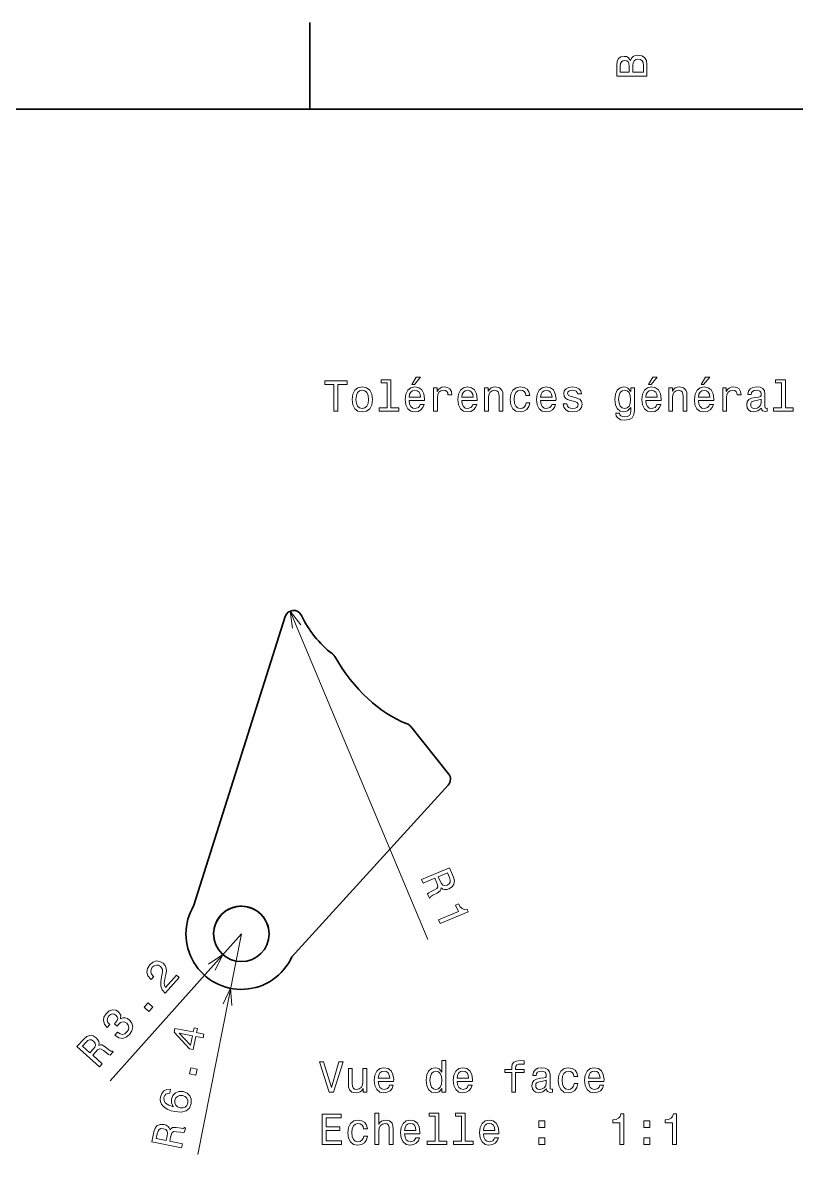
# Model space of a CAD drawing. Extents: x 0 to 297, y 0 to 210.
# Drawn here: x 115.3 to 204.7, y 79.3 to 210 of the extents above; entities that cross this region are included whole.
import ezdxf

# ---------------------------------------------------------------- set-up
doc = ezdxf.new("R2010")
doc.units = 0

msp = doc.modelspace()

# ---------------------------------------------------------------- linework, layer by layer
at = {"color": 7, "lineweight": 35, "ltscale": 0.25}
msp.add_line((148.5, 200), (148.5, 210), dxfattribs=at)
at = {"color": 7, "lineweight": 35}
for p, q in [((287, 200), (10, 200)), ((135.113159, 108.081665), (145.670776, 141.43396)), ((164.484863, 121.968994), (146.415527, 102.11731))]:
    msp.add_line(p, q, dxfattribs=at)
at = {"color": 7, "lineweight": 13}
for p, q in [((146.237427, 142.054443), (162.135254, 104.133301)), ((140.596069, 104.780518), (125.451904, 87.811523)), ((140.596069, 104.780518), (135.580322, 79.325928))]:
    msp.add_line(p, q, dxfattribs=at)
at = {"color": 7, "lineweight": 35, "ltscale": 0.174947}
msp.add_line((164.525269, 123.267944), (160.147095, 128.727051), dxfattribs=at)
at = {"color": 7, "lineweight": 13}
for points in [[(185.542007, 205.630417), (185.249496, 205.983429), (185.052811, 206.074219), (184.81073, 206.104477), (184.432495, 206.03891), (184.160156, 205.842224), (183.993729, 205.524506), (183.933212, 205.080704), (183.933212, 203.835022), (187.433212, 203.835022), (187.433212, 205.151306), (187.36261, 205.620331), (187.155838, 205.968307), (186.828018, 206.185165), (186.384216, 206.260818), (186.08667, 206.215424), (185.839554, 206.094391), (185.65799, 205.897705)], [(185.385666, 204.984879), (185.385666, 204.298996), (184.351807, 204.298996), (184.351807, 205.025223), (184.382065, 205.297562), (184.472839, 205.489197), (184.629181, 205.605194), (184.86116, 205.645538), (185.093155, 205.600143), (185.254532, 205.479111), (185.355408, 205.272339)], [(187.014618, 205.095825), (187.014618, 204.298996), (185.809296, 204.298996), (185.809296, 205.050446), (185.844589, 205.368164), (185.9505, 205.595108), (186.132065, 205.731277), (186.394302, 205.776657), (186.671692, 205.731277), (186.863327, 205.605194), (186.979324, 205.393372)], [(151.286026, 165.143372), (151.75, 165.143372), (151.75, 168.219742), (152.809082, 168.219742), (152.809082, 168.643372), (150.221909, 168.643372), (150.221909, 168.219742), (151.286026, 168.219742)], [(157.42868, 168.391205), (157.42868, 165.516571), (156.515854, 165.516571), (156.515854, 165.143372), (158.780258, 165.143372), (158.780258, 165.516571), (157.872482, 165.516571), (157.872482, 168.764404), (156.732712, 168.764404), (156.732712, 168.391205)], [(160.278091, 168.219742), (160.575653, 168.219742), (161.276657, 169.077087), (160.782425, 169.077087)], [(187.602295, 168.219742), (187.899857, 168.219742), (188.600861, 169.077087), (188.106628, 169.077087)], [(193.674347, 168.219742), (193.971893, 168.219742), (194.672913, 169.077087), (194.178665, 169.077087)], [(202.969009, 168.391205), (202.969009, 165.516571), (202.056183, 165.516571), (202.056183, 165.143372), (204.320602, 165.143372), (204.320602, 165.516571), (203.412811, 165.516571), (203.412811, 168.764404), (202.273041, 168.764404), (202.273041, 168.391205)], [(153.378967, 166.494949), (153.459656, 165.879684), (153.69165, 165.425797), (154.059799, 165.143372), (154.554031, 165.047546), (155.043228, 165.143372), (155.411377, 165.420746), (155.643372, 165.874634), (155.729111, 166.494949), (155.643372, 167.110229), (155.411377, 167.569168), (155.043228, 167.846542), (154.554031, 167.947403), (154.059799, 167.846542), (153.69165, 167.564117), (153.459656, 167.110229)], [(153.832855, 166.5), (153.878235, 166.953888), (154.019455, 167.281708), (154.246399, 167.483429), (154.554031, 167.554031), (154.856628, 167.483429), (155.083572, 167.286743), (155.224777, 166.953888), (155.275223, 166.5), (155.224777, 166.041061), (155.083572, 165.708206), (154.856628, 165.506485), (154.554031, 165.440918), (154.246399, 165.506485), (154.019455, 165.708206), (153.878235, 166.041061)], [(159.970459, 166.368881), (161.745682, 166.368881), (161.750717, 166.575653), (161.670029, 167.155624), (161.44812, 167.58934), (161.095108, 167.851578), (160.626083, 167.947403), (160.167145, 167.846542), (159.814117, 167.564117), (159.587173, 167.105194), (159.506485, 166.5), (159.582138, 165.879684), (159.809082, 165.425797), (160.157059, 165.143372), (160.610947, 165.047546), (161.004318, 165.113113), (161.327087, 165.284576), (161.564117, 165.556915), (161.700287, 165.920029), (161.261536, 165.920029), (161.170746, 165.718292), (161.039627, 165.567001), (160.666428, 165.445969), (160.378967, 165.501434), (160.162109, 165.677948), (160.020889, 165.965424), (159.970459, 166.353745)], [(159.970459, 166.742081), (160.02594, 167.090057), (160.162109, 167.34726), (160.368881, 167.503601), (160.641205, 167.559082), (160.908508, 167.503601), (161.11528, 167.34726), (161.241348, 167.090057), (161.286743, 166.742081)], [(162.784576, 165.143372), (163.228394, 165.143372), (163.228394, 166.691635), (163.273773, 167.064835), (163.409943, 167.332138), (163.631851, 167.493515), (163.929398, 167.548996), (164.151291, 167.513687), (164.317719, 167.412827), (164.418594, 167.241348), (164.453888, 167.009369), (164.90274, 167.009369), (164.842224, 167.417862), (164.675797, 167.710373), (164.398422, 167.886887), (164.020172, 167.947403), (163.76297, 167.907059), (163.541061, 167.806198), (163.344376, 167.63472), (163.188034, 167.40274), (163.188034, 167.851578), (162.784576, 167.851578)], [(166.042511, 166.368881), (167.817719, 166.368881), (167.822769, 166.575653), (167.742081, 167.155624), (167.520172, 167.58934), (167.167145, 167.851578), (166.69812, 167.947403), (166.239197, 167.846542), (165.886169, 167.564117), (165.659225, 167.105194), (165.578537, 166.5), (165.654175, 165.879684), (165.881119, 165.425797), (166.229111, 165.143372), (166.682999, 165.047546), (167.07637, 165.113113), (167.399139, 165.284576), (167.636169, 165.556915), (167.772339, 165.920029), (167.333572, 165.920029), (167.242798, 165.718292), (167.111664, 165.567001), (166.73848, 165.445969), (166.451004, 165.501434), (166.234146, 165.677948), (166.092941, 165.965424), (166.042511, 166.353745)], [(166.042511, 166.742081), (166.097977, 167.090057), (166.234146, 167.34726), (166.440918, 167.503601), (166.713257, 167.559082), (166.980545, 167.503601), (167.187317, 167.34726), (167.3134, 167.090057), (167.358795, 166.742081)], [(168.690201, 165.143372), (169.134003, 165.143372), (169.134003, 166.706772), (169.179398, 167.064835), (169.325653, 167.327087), (169.552597, 167.48848), (169.855194, 167.548996), (170.09726, 167.498566), (170.248566, 167.362396), (170.324203, 167.135452), (170.349426, 166.832855), (170.349426, 165.143372), (170.793228, 165.143372), (170.793228, 166.92363), (170.773056, 167.281708), (170.682281, 167.579254), (170.384735, 167.851578), (169.920746, 167.947403), (169.663544, 167.912109), (169.446686, 167.816284), (169.260086, 167.654892), (169.113831, 167.438034), (169.113831, 167.851578), (168.690201, 167.851578)], [(173.451004, 166.953888), (173.889771, 166.953888), (173.798996, 167.357346), (173.582138, 167.675079), (173.244232, 167.871765), (172.805481, 167.947403), (172.32132, 167.846542), (171.953171, 167.564117), (171.721191, 167.105194), (171.640488, 166.489914), (171.716141, 165.879684), (171.943085, 165.425797), (172.301147, 165.143372), (172.790344, 165.047546), (173.22406, 165.123199), (173.561966, 165.335007), (173.793945, 165.667862), (173.894806, 166.111664), (173.471191, 166.111664), (173.395538, 165.829254), (173.254318, 165.617432), (173.052597, 165.486313), (172.805481, 165.445969), (172.497833, 165.51152), (172.27594, 165.713257), (172.139771, 166.041061), (172.094376, 166.505035), (172.139771, 166.958939), (172.280975, 167.286743), (172.507935, 167.48848), (172.805481, 167.559082), (173.067719, 167.513687), (173.264404, 167.39769), (173.395538, 167.206055)], [(175.150574, 166.368881), (176.925797, 166.368881), (176.930832, 166.575653), (176.850143, 167.155624), (176.628235, 167.58934), (176.275223, 167.851578), (175.806198, 167.947403), (175.34726, 167.846542), (174.994232, 167.564117), (174.767288, 167.105194), (174.6866, 166.5), (174.762253, 165.879684), (174.989197, 165.425797), (175.337173, 165.143372), (175.791061, 165.047546), (176.184433, 165.113113), (176.507202, 165.284576), (176.744232, 165.556915), (176.880402, 165.920029), (176.44165, 165.920029), (176.350861, 165.718292), (176.219742, 165.567001), (175.846542, 165.445969), (175.559082, 165.501434), (175.342224, 165.677948), (175.201004, 165.965424), (175.150574, 166.353745)], [(175.150574, 166.742081), (175.206055, 167.090057), (175.342224, 167.34726), (175.548996, 167.503601), (175.82132, 167.559082), (176.088623, 167.503601), (176.295395, 167.34726), (176.421478, 167.090057), (176.466858, 166.742081)], [(179.124634, 166.721909), (178.695969, 166.822769), (178.378235, 166.938766), (178.272339, 167.175797), (178.302597, 167.342224), (178.408508, 167.463257), (178.579971, 167.53891), (178.827087, 167.569168), (179.064117, 167.53891), (179.250717, 167.44812), (179.371765, 167.311966), (179.422195, 167.130402), (179.855911, 167.130402), (179.855911, 167.140488), (179.780258, 167.468292), (179.573486, 167.72551), (179.250717, 167.886887), (178.827087, 167.947403), (178.398407, 167.886887), (178.085739, 167.720459), (177.889053, 167.473343), (177.828522, 167.16066), (177.873917, 166.858063), (178.015137, 166.646255), (178.247116, 166.494949), (178.585022, 166.389053), (179.079254, 166.268005), (179.381836, 166.141937), (179.46254, 166.041061), (179.492798, 165.889771), (179.447403, 165.703171), (179.32637, 165.561966), (179.129684, 165.471176), (178.867432, 165.440918), (178.590057, 165.471176), (178.388336, 165.577087), (178.252167, 165.748566), (178.196686, 165.985596), (177.768005, 165.985596), (177.838623, 165.582138), (178.045395, 165.289627), (178.373199, 165.113113), (178.827087, 165.047546), (179.301147, 165.113113), (179.649139, 165.289627), (179.860947, 165.572052), (179.9366, 165.940201), (179.881119, 166.257919), (179.724777, 166.474777), (179.467575, 166.615997)], [(185.978394, 165.264404), (185.978394, 167.851578), (185.554749, 167.851578), (185.554749, 167.412827), (185.206772, 167.811234), (184.994949, 167.912109), (184.757919, 167.947403), (184.329254, 167.846542), (183.996399, 167.564117), (183.779541, 167.110229), (183.703888, 166.5), (183.779541, 165.88472), (183.996399, 165.430832), (184.329254, 165.143372), (184.757919, 165.047546), (185, 165.082855), (185.201721, 165.17363), (185.554749, 165.556915), (185.554749, 165.17363), (185.514404, 164.871033), (185.403458, 164.654175), (185.191635, 164.528091), (184.873917, 164.482712), (184.596542, 164.51297), (184.399857, 164.588623), (184.283859, 164.719742), (184.248566, 164.896255), (183.819885, 164.896255), (183.819885, 164.876083), (183.885437, 164.553314), (184.087173, 164.311234), (184.409943, 164.154892), (184.848694, 164.099426), (185.373199, 164.175079), (185.721176, 164.386887), (185.917862, 164.755051)], [(184.162827, 166.5), (184.208206, 166.948853), (184.344376, 167.281708), (184.556198, 167.478394), (184.838623, 167.548996), (185.136169, 167.478394), (185.358063, 167.281708), (185.494232, 166.948853), (185.544662, 166.5), (185.494232, 166.041061), (185.358063, 165.713257), (185.136169, 165.51152), (184.838623, 165.445969), (184.556198, 165.51152), (184.344376, 165.713257), (184.208206, 166.046112)], [(187.294662, 166.368881), (189.069885, 166.368881), (189.074921, 166.575653), (188.994232, 167.155624), (188.772339, 167.58934), (188.419312, 167.851578), (187.950287, 167.947403), (187.491348, 167.846542), (187.138321, 167.564117), (186.911377, 167.105194), (186.830688, 166.5), (186.906342, 165.879684), (187.133286, 165.425797), (187.481262, 165.143372), (187.93515, 165.047546), (188.328522, 165.113113), (188.651291, 165.284576), (188.888321, 165.556915), (189.02449, 165.920029), (188.585724, 165.920029), (188.494949, 165.718292), (188.363831, 165.567001), (187.990631, 165.445969), (187.703171, 165.501434), (187.486313, 165.677948), (187.345093, 165.965424), (187.294662, 166.353745)], [(187.294662, 166.742081), (187.350143, 167.090057), (187.486313, 167.34726), (187.693085, 167.503601), (187.965424, 167.559082), (188.232712, 167.503601), (188.439484, 167.34726), (188.565552, 167.090057), (188.610947, 166.742081)], [(189.942352, 165.143372), (190.386169, 165.143372), (190.386169, 166.706772), (190.431549, 167.064835), (190.577805, 167.327087), (190.804749, 167.48848), (191.107346, 167.548996), (191.349426, 167.498566), (191.500717, 167.362396), (191.57637, 167.135452), (191.601578, 166.832855), (191.601578, 165.143372), (192.04538, 165.143372), (192.04538, 166.92363), (192.025208, 167.281708), (191.934433, 167.579254), (191.636887, 167.851578), (191.172913, 167.947403), (190.91571, 167.912109), (190.698853, 167.816284), (190.512238, 167.654892), (190.365997, 167.438034), (190.365997, 167.851578), (189.942352, 167.851578)], [(193.366714, 166.368881), (195.141922, 166.368881), (195.146973, 166.575653), (195.066284, 167.155624), (194.844376, 167.58934), (194.491348, 167.851578), (194.022339, 167.947403), (193.5634, 167.846542), (193.210373, 167.564117), (192.983429, 167.105194), (192.90274, 166.5), (192.978378, 165.879684), (193.205322, 165.425797), (193.553314, 165.143372), (194.007202, 165.047546), (194.400574, 165.113113), (194.723343, 165.284576), (194.960373, 165.556915), (195.096542, 165.920029), (194.657776, 165.920029), (194.567001, 165.718292), (194.435883, 165.567001), (194.062683, 165.445969), (193.775208, 165.501434), (193.55835, 165.677948), (193.417145, 165.965424), (193.366714, 166.353745)], [(193.366714, 166.742081), (193.42218, 167.090057), (193.55835, 167.34726), (193.765121, 167.503601), (194.03746, 167.559082), (194.304749, 167.503601), (194.51152, 167.34726), (194.637604, 167.090057), (194.682983, 166.742081)], [(196.180832, 165.143372), (196.624634, 165.143372), (196.624634, 166.691635), (196.670029, 167.064835), (196.806183, 167.332138), (197.028091, 167.493515), (197.325638, 167.548996), (197.547546, 167.513687), (197.713974, 167.412827), (197.814835, 167.241348), (197.850143, 167.009369), (198.298981, 167.009369), (198.238464, 167.417862), (198.072037, 167.710373), (197.794662, 167.886887), (197.416412, 167.947403), (197.15921, 167.907059), (196.937317, 167.806198), (196.740631, 167.63472), (196.58429, 167.40274), (196.58429, 167.851578), (196.180832, 167.851578)], [(200.65921, 165.496399), (200.65921, 165.481262), (200.684433, 165.309799), (200.760071, 165.188766), (201.077805, 165.092941), (201.324921, 165.133286), (201.324921, 165.476227), (201.219009, 165.46109), (201.077805, 165.526657), (201.052582, 165.728394), (201.052582, 167.130402), (200.992065, 167.48848), (200.815552, 167.740631), (200.507919, 167.891937), (200.074203, 167.947403), (199.650574, 167.886887), (199.337891, 167.715424), (199.141205, 167.44812), (199.075638, 167.095108), (199.075638, 167.064835), (199.47406, 167.064835), (199.509369, 167.276657), (199.620316, 167.427948), (199.801865, 167.518738), (200.059067, 167.554031), (200.306183, 167.528824), (200.482697, 167.453171), (200.588608, 167.322052), (200.623917, 167.140488), (200.603745, 166.92868), (200.523041, 166.822769), (200.32132, 166.772339), (199.943085, 166.731995), (199.509369, 166.641205), (199.201721, 166.479828), (199.020172, 166.227661), (198.964691, 165.854462), (199.015121, 165.521606), (199.171463, 165.27449), (199.42363, 165.118149), (199.771606, 165.062683), (200.240631, 165.168594)], [(200.60878, 166.091492), (200.548264, 165.829254), (200.386887, 165.627518), (200.144806, 165.496399), (199.84726, 165.451004), (199.655609, 165.476227), (199.51944, 165.556915), (199.433716, 165.69812), (199.408493, 165.894806), (199.428665, 166.07132), (199.509369, 166.197403), (199.832123, 166.338623), (200.240631, 166.399139), (200.60878, 166.520172)], [(161.397583, 111.065796), (161.578857, 110.633301), (162.94165, 111.20459), (163.126953, 110.762695), (163.24939, 110.431274), (163.270142, 110.199341), (163.163452, 110.023438), (162.908569, 109.861816), (162.499634, 109.663086), (162.236938, 109.520142), (162.097534, 109.396118), (162.302368, 108.907715), (162.390625, 108.944824), (162.476074, 109.106323), (162.702271, 109.244995), (163.209595, 109.49585), (163.5625, 109.736816), (163.63855, 109.894409), (163.656738, 110.098999), (163.850952, 109.96167), (164.068359, 109.899658), (164.308105, 109.901733), (164.566284, 109.977173), (164.929688, 110.206055), (165.144775, 110.515015), (165.192749, 110.895996), (165.077759, 111.339966), (164.625366, 112.419067)], [(164.631714, 111.295166), (164.722778, 110.999756), (164.718262, 110.762695), (164.608154, 110.568848), (164.369873, 110.4198), (164.080566, 110.353149), (163.865112, 110.410522), (163.691772, 110.589355), (163.545654, 110.872681), (163.337036, 111.370361), (164.411377, 111.820679)], [(163.357666, 106.390137), (163.535156, 105.966919), (166.786255, 107.329834), (166.653687, 107.646118), (166.334839, 107.610962), (166.073975, 107.698486), (165.855103, 107.907471), (165.669678, 108.245361), (165.339478, 108.106934), (165.655273, 107.353394)], [(131.813843, 97.943604), (133.415649, 99.738403), (133.092041, 100.027222), (131.82605, 98.608643), (131.719727, 98.845459), (131.693848, 99.111938), (131.799438, 99.767944), (131.884766, 100.090698), (131.94458, 100.483521), (131.914185, 100.828247), (131.782959, 101.12793), (131.564331, 101.390503), (131.191284, 101.608643), (130.785034, 101.653442), (130.385254, 101.52356), (130.016479, 101.223999), (129.758057, 100.805664), (129.689819, 100.373169), (129.814209, 99.944458), (130.132935, 99.55188), (130.185669, 99.504883), (130.491211, 99.84729), (130.461182, 99.874146), (130.235474, 100.136353), (130.138062, 100.405762), (130.161987, 100.675049), (130.312012, 100.926514), (130.544434, 101.111084), (130.782837, 101.188965), (131.023682, 101.16333), (131.241577, 101.036499), (131.391235, 100.855591), (131.474121, 100.653198), (131.494629, 100.418579), (131.459717, 100.152344), (131.381958, 99.822876), (131.286255, 99.245972), (131.302856, 98.764648), (131.466187, 98.341797), (131.802612, 97.953613)], [(129.913818, 95.814697), (130.377197, 96.333984), (129.81665, 96.834351), (129.353149, 96.315063)], [(125.991333, 93.070801), (126.0177, 93.047363), (126.432617, 92.785156), (126.86145, 92.720215), (127.282959, 92.844238), (127.676025, 93.155884), (127.961304, 93.604248), (128.057617, 94.045532), (127.962158, 94.46875), (127.68396, 94.838623), (127.435059, 95.006714), (127.180664, 95.085083), (126.920532, 95.073853), (126.657715, 94.983887), (126.672852, 95.40979), (126.426514, 95.785156), (126.082642, 95.990601), (125.716187, 96.026978), (125.341919, 95.887817), (124.970703, 95.570313), (124.728638, 95.177856), (124.662476, 94.770508), (124.77478, 94.366211), (125.074341, 93.997437), (125.100708, 93.973877), (125.399536, 94.308838), (125.185547, 94.553833), (125.099854, 94.806152), (125.135498, 95.058105), (125.296021, 95.313721), (125.500732, 95.482544), (125.707275, 95.555054), (125.912476, 95.527344), (126.115845, 95.406738), (126.269897, 95.208374), (126.313477, 95.007202), (126.247681, 94.781982), (126.078857, 94.547363), (125.944214, 94.404053), (126.241455, 94.138794), (126.398438, 94.329834), (126.643921, 94.536621), (126.891968, 94.632935), (127.132813, 94.6073), (127.358276, 94.473633), (127.539551, 94.237549), (127.604004, 93.984009), (127.551025, 93.720215), (127.380127, 93.460571), (127.130981, 93.25708), (126.863525, 93.184692), (126.585571, 93.236816), (126.300293, 93.416992)], [(124.221802, 89.436523), (124.534058, 89.786499), (123.431641, 90.770386), (123.75061, 91.127808), (123.996948, 91.381104), (124.197388, 91.499756), (124.4021, 91.479248), (124.657715, 91.318726), (125.013184, 91.035278), (125.255249, 90.859741), (125.427246, 90.787354), (125.779907, 91.182495), (125.708374, 91.246216), (125.525757, 91.253784), (125.303345, 91.398193), (124.858398, 91.748047), (124.489014, 91.962769), (124.313965, 91.963501), (124.121582, 91.891846), (124.161743, 92.126343), (124.124146, 92.349243), (124.019043, 92.564697), (123.839722, 92.765259), (123.476685, 92.994629), (123.105225, 93.055664), (122.740601, 92.934937), (122.389526, 92.640015), (121.610474, 91.766968)], [(136.190063, 92.764893), (136.277832, 93.210205), (135.426758, 93.37793), (135.523315, 93.867798), (135.127441, 93.945801), (135.031006, 93.455933), (132.918091, 93.872314), (132.829346, 93.421997), (134.606201, 91.509277), (135.041626, 91.423462), (135.338989, 92.932617)], [(134.727783, 91.917114), (133.404297, 93.313843), (134.943237, 93.01062)], [(122.62207, 92.256714), (122.849487, 92.466064), (123.065308, 92.564087), (123.28772, 92.548096), (123.524902, 92.397339), (123.709473, 92.164917), (123.75061, 91.945801), (123.663818, 91.71228), (123.471069, 91.458374), (123.111816, 91.055786), (122.242554, 91.831543)], [(135.346924, 88.48584), (135.481445, 89.168701), (134.744263, 89.313965), (134.609619, 88.631104)], [(151.866241, 90.028969), (150.988708, 87.048424), (150.085983, 90.028969), (149.606873, 90.028969), (150.736557, 86.523926), (151.240875, 86.523926), (152.345337, 90.028969)], [(155.06868, 89.23214), (154.624878, 89.23214), (154.624878, 87.668739), (154.574448, 87.305626), (154.428192, 87.043381), (154.201248, 86.881996), (153.903702, 86.831566), (153.666672, 86.87191), (153.515366, 86.992943), (153.429642, 87.199715), (153.40947, 87.492226), (153.40947, 89.23214), (152.965668, 89.23214), (152.965668, 87.451881), (152.980789, 87.093811), (153.076614, 86.796257), (153.369125, 86.523926), (153.838135, 86.428108), (154.090302, 86.463409), (154.307159, 86.554184), (154.493759, 86.710526), (154.64505, 86.937469), (154.64505, 86.523926), (155.06868, 86.523926)], [(156.405136, 87.749428), (158.180359, 87.749428), (158.185394, 87.9562), (158.104706, 88.536171), (157.882813, 88.969894), (157.529785, 89.23214), (157.06076, 89.327957), (156.601822, 89.227097), (156.248795, 88.944672), (156.021851, 88.485741), (155.941162, 87.880554), (156.016815, 87.260239), (156.243759, 86.806343), (156.591736, 86.523926), (157.045624, 86.428108), (157.438995, 86.493668), (157.761765, 86.665138), (157.998795, 86.937469), (158.134964, 87.300583), (157.696213, 87.300583), (157.605423, 87.098854), (157.474304, 86.947556), (157.101105, 86.826523), (156.813644, 86.881996), (156.596786, 87.05851), (156.455566, 87.34597), (156.405136, 87.734299)], [(156.405136, 88.122627), (156.460617, 88.470612), (156.596786, 88.727814), (156.803558, 88.884155), (157.075897, 88.939629), (157.343185, 88.884155), (157.549957, 88.727814), (157.676041, 88.470612), (157.72142, 88.122627)], [(163.753128, 86.942513), (163.753128, 86.523926), (164.19693, 86.523926), (164.19693, 90.144966), (163.758163, 90.144966), (163.758163, 88.818596), (163.420273, 89.201881), (163.213501, 89.292656), (162.976471, 89.327957), (162.547791, 89.227097), (162.214935, 88.944672), (161.998077, 88.490784), (161.92244, 87.880554), (161.998077, 87.270325), (162.214935, 86.811386), (162.547791, 86.523926), (162.976471, 86.428108), (163.213501, 86.463409), (163.425308, 86.554184)], [(163.052109, 88.929543), (163.34462, 88.85894), (163.566528, 88.662254), (163.697647, 88.334442), (163.748077, 87.880554), (163.697647, 87.421623), (163.566528, 87.093811), (163.34462, 86.892082), (163.052109, 86.826523), (162.774734, 86.892082), (162.562927, 87.093811), (162.421707, 87.426666), (162.376328, 87.880554), (162.421707, 88.329399), (162.562927, 88.657211), (162.774734, 88.85894)], [(165.513214, 87.749428), (167.288422, 87.749428), (167.293472, 87.9562), (167.212784, 88.536171), (166.990875, 88.969894), (166.637848, 89.23214), (166.168823, 89.327957), (165.7099, 89.227097), (165.356873, 88.944672), (165.129929, 88.485741), (165.04924, 87.880554), (165.124878, 87.260239), (165.351822, 86.806343), (165.699814, 86.523926), (166.153702, 86.428108), (166.547073, 86.493668), (166.869843, 86.665138), (167.106873, 86.937469), (167.243042, 87.300583), (166.804276, 87.300583), (166.713501, 87.098854), (166.582367, 86.947556), (166.209183, 86.826523), (165.921707, 86.881996), (165.704849, 87.05851), (165.563644, 87.34597), (165.513214, 87.734299)], [(165.513214, 88.122627), (165.56868, 88.470612), (165.704849, 88.727814), (165.911621, 88.884155), (166.18396, 88.939629), (166.451248, 88.884155), (166.65802, 88.727814), (166.784103, 88.470612), (166.829498, 88.122627)], [(171.812195, 88.763123), (171.812195, 86.523926), (172.256012, 86.523926), (172.256012, 88.763123), (173.264648, 88.763123), (173.264648, 89.141357), (172.256012, 89.141357), (172.256012, 89.307785), (172.291306, 89.509514), (172.407303, 89.645683), (172.603989, 89.726372), (172.886414, 89.756638), (173.264648, 89.736465), (173.264648, 90.119751), (172.785553, 90.144966), (172.351837, 90.099571), (172.04924, 89.963409), (171.867676, 89.726372), (171.812195, 89.388481), (171.812195, 89.141357), (171.000244, 89.141357), (171.000244, 88.763123)], [(175.841736, 86.876953), (175.841736, 86.861824), (175.866959, 86.690353), (175.942612, 86.569313), (176.26033, 86.473495), (176.507446, 86.51384), (176.507446, 86.856781), (176.401535, 86.841652), (176.26033, 86.907211), (176.235107, 87.10894), (176.235107, 88.510956), (176.174591, 88.869026), (175.998077, 89.121185), (175.690445, 89.272484), (175.256729, 89.327957), (174.833099, 89.267441), (174.520416, 89.09597), (174.32373, 88.828682), (174.258163, 88.475655), (174.258163, 88.445396), (174.656586, 88.445396), (174.691879, 88.657211), (174.802841, 88.80851), (174.98439, 88.899284), (175.241592, 88.934586), (175.488708, 88.90937), (175.665222, 88.833725), (175.771133, 88.702599), (175.806442, 88.521042), (175.78627, 88.309227), (175.705566, 88.203323), (175.503845, 88.152885), (175.12561, 88.112541), (174.691879, 88.021767), (174.384247, 87.860382), (174.202698, 87.608223), (174.147217, 87.235023), (174.197647, 86.902168), (174.353989, 86.655052), (174.606155, 86.498711), (174.954132, 86.443237), (175.423157, 86.549141)], [(178.993759, 88.334442), (179.432526, 88.334442), (179.341736, 88.7379), (179.124878, 89.055626), (178.786987, 89.252312), (178.348221, 89.327957), (177.864075, 89.227097), (177.495911, 88.944672), (177.263931, 88.485741), (177.183243, 87.870468), (177.258881, 87.260239), (177.48584, 86.806343), (177.843903, 86.523926), (178.333099, 86.428108), (178.766815, 86.503754), (179.104706, 86.715569), (179.3367, 87.048424), (179.437561, 87.492226), (179.013931, 87.492226), (178.938278, 87.209808), (178.797073, 86.997986), (178.595337, 86.866867), (178.348221, 86.826523), (178.040588, 86.892082), (177.81868, 87.093811), (177.682526, 87.421623), (177.637131, 87.885597), (177.682526, 88.339485), (177.82373, 88.667297), (178.050674, 88.869026), (178.348221, 88.939629), (178.610474, 88.894241), (178.807159, 88.778252), (178.938278, 88.586609)], [(180.693329, 87.749428), (182.468536, 87.749428), (182.473587, 87.9562), (182.392883, 88.536171), (182.17099, 88.969894), (181.817963, 89.23214), (181.348938, 89.327957), (180.890015, 89.227097), (180.536987, 88.944672), (180.310043, 88.485741), (180.22934, 87.880554), (180.304993, 87.260239), (180.531937, 86.806343), (180.879929, 86.523926), (181.333817, 86.428108), (181.727188, 86.493668), (182.049957, 86.665138), (182.286987, 86.937469), (182.423157, 87.300583), (181.98439, 87.300583), (181.893616, 87.098854), (181.762482, 86.947556), (181.389282, 86.826523), (181.101822, 86.881996), (180.884964, 87.05851), (180.743759, 87.34597), (180.693329, 87.734299)], [(180.693329, 88.122627), (180.748795, 88.470612), (180.884964, 88.727814), (181.091736, 88.884155), (181.364075, 88.939629), (181.631363, 88.884155), (181.838135, 88.727814), (181.964218, 88.470612), (182.009613, 88.122627)], [(175.791306, 87.472054), (175.730789, 87.209808), (175.569412, 87.008072), (175.327332, 86.876953), (175.029785, 86.831566), (174.838135, 86.856781), (174.701965, 86.937469), (174.616241, 87.078682), (174.591019, 87.275368), (174.611191, 87.451881), (174.691879, 87.577957), (175.014648, 87.71917), (175.423157, 87.779686), (175.791306, 87.900726)], [(132.417236, 86.843628), (131.997925, 86.828613), (131.658081, 86.669312), (131.403809, 86.369873), (131.253662, 85.947144), (131.230835, 85.648438), (131.275024, 85.377563), (131.384644, 85.124634), (131.565308, 84.893677), (131.808105, 84.69165), (132.118164, 84.517456), (132.495483, 84.371216), (132.932007, 84.264648), (133.650146, 84.205322), (134.207642, 84.34729), (134.591431, 84.677856), (134.800659, 85.191772), (134.806152, 85.689209), (134.645752, 86.101196), (134.326416, 86.410889), (133.877808, 86.58667), (133.391113, 86.595093), (132.985107, 86.438721), (132.688232, 86.132202), (132.523315, 85.712402), (132.529663, 85.2229), (132.742432, 84.815918), (132.212769, 84.997437), (131.853149, 85.232788), (131.668335, 85.521118), (131.655396, 85.873169), (131.743774, 86.112793), (131.884766, 86.280273), (132.082275, 86.369873), (132.327515, 86.388428)], [(133.788208, 86.105713), (134.089233, 85.989868), (134.299438, 85.804443), (134.413818, 85.550659), (134.408691, 85.263794), (134.301758, 84.981567), (134.104492, 84.789185), (133.838745, 84.692505), (133.518188, 84.709351), (133.221191, 84.819336), (133.015869, 85.003662), (132.912354, 85.260498), (132.918335, 85.578003), (133.025391, 85.834473), (133.210815, 86.019043), (133.470703, 86.111694)], [(149.929642, 80.477097), (152.148651, 80.477097), (152.148651, 80.900726), (150.393616, 80.900726), (150.393616, 82.085884), (151.957016, 82.085884), (151.957016, 82.504471), (150.393616, 82.504471), (150.393616, 83.553467), (152.108307, 83.553467), (152.108307, 83.977097), (149.929642, 83.977097)], [(156.016815, 80.477097), (156.460617, 80.477097), (156.460617, 82.040497), (156.506012, 82.398567), (156.652252, 82.660812), (156.879211, 82.822197), (157.181793, 82.882713), (157.423874, 82.832283), (157.575165, 82.696114), (157.650818, 82.46917), (157.676041, 82.16658), (157.676041, 80.477097), (158.119843, 80.477097), (158.119843, 82.257355), (158.09967, 82.615425), (158.008881, 82.912979), (157.711334, 83.18531), (157.24736, 83.281128), (156.995193, 83.245827), (156.778336, 83.150009), (156.596786, 82.998711), (156.460617, 82.791939), (156.460617, 84.098137), (156.016815, 84.098137)], [(162.97142, 83.724937), (162.97142, 80.850296), (162.058594, 80.850296), (162.058594, 80.477097), (164.323013, 80.477097), (164.323013, 80.850296), (163.415222, 80.850296), (163.415222, 84.098137), (162.275452, 84.098137), (162.275452, 83.724937)], [(166.007446, 83.724937), (166.007446, 80.850296), (165.09462, 80.850296), (165.09462, 80.477097), (167.359039, 80.477097), (167.359039, 80.850296), (166.451248, 80.850296), (166.451248, 84.098137), (165.311478, 84.098137), (165.311478, 83.724937)], [(184.294189, 80.477097), (184.753113, 80.477097), (184.753113, 84.002312), (184.410187, 84.002312), (184.319397, 83.694679), (184.137848, 83.4879), (183.860474, 83.366867), (183.477188, 83.326523), (183.477188, 82.968452), (184.294189, 82.968452)], [(190.366241, 80.477097), (190.825165, 80.477097), (190.825165, 84.002312), (190.482224, 84.002312), (190.391449, 83.694679), (190.2099, 83.4879), (189.93251, 83.366867), (189.549225, 83.326523), (189.549225, 82.968452), (190.366241, 82.968452)], [(133.694214, 80.098511), (133.784912, 80.558594), (132.335083, 80.84436), (132.427734, 81.314331), (132.510864, 81.657837), (132.623047, 81.861938), (132.809692, 81.948486), (133.111328, 81.94043), (133.561523, 81.877441), (133.859375, 81.849609), (134.044189, 81.874878), (134.146606, 82.394409), (134.052612, 82.412964), (133.891602, 82.326416), (133.626465, 82.337524), (133.065552, 82.412109), (132.638306, 82.408936), (132.487183, 82.320435), (132.358032, 82.160767), (132.273315, 82.383179), (132.127441, 82.555786), (131.927368, 82.687744), (131.670898, 82.769165), (131.241577, 82.781738), (130.890869, 82.645264), (130.63855, 82.355713), (130.48645, 81.923096), (130.260254, 80.775146)], [(154.705566, 82.287613), (155.144333, 82.287613), (155.053558, 82.691071), (154.8367, 83.008797), (154.498795, 83.205482), (154.060043, 83.281128), (153.575897, 83.180267), (153.207733, 82.897842), (152.975754, 82.438911), (152.89505, 81.823639), (152.970703, 81.213409), (153.197647, 80.759514), (153.555725, 80.477097), (154.044907, 80.381279), (154.478622, 80.456924), (154.816528, 80.668739), (155.048508, 81.001595), (155.149384, 81.445396), (154.725754, 81.445396), (154.650101, 81.162979), (154.508881, 80.951157), (154.307159, 80.820038), (154.060043, 80.779694), (153.752411, 80.845253), (153.530502, 81.046982), (153.394333, 81.374794), (153.348938, 81.838768), (153.394333, 82.292656), (153.535538, 82.620468), (153.762497, 82.822197), (154.060043, 82.892799), (154.322281, 82.847412), (154.518982, 82.731422), (154.650101, 82.53978)], [(159.441162, 81.702599), (161.216385, 81.702599), (161.22142, 81.90937), (161.140732, 82.489342), (160.918823, 82.923065), (160.565811, 83.18531), (160.096786, 83.281128), (159.637848, 83.180267), (159.284821, 82.897842), (159.057877, 82.438911), (158.977188, 81.833725), (159.052841, 81.213409), (159.279785, 80.759514), (159.627762, 80.477097), (160.08165, 80.381279), (160.475021, 80.446838), (160.797791, 80.618309), (161.034821, 80.89064), (161.17099, 81.253754), (160.732239, 81.253754), (160.641449, 81.052025), (160.51033, 80.900726), (160.137131, 80.779694), (159.84967, 80.835167), (159.632813, 81.011681), (159.491592, 81.299141), (159.441162, 81.687469)], [(159.441162, 82.075798), (159.496643, 82.423782), (159.632813, 82.680984), (159.839584, 82.837326), (160.111908, 82.892799), (160.379211, 82.837326), (160.585983, 82.680984), (160.712051, 82.423782), (160.757446, 82.075798)], [(168.54924, 81.702599), (170.324448, 81.702599), (170.329498, 81.90937), (170.24881, 82.489342), (170.026901, 82.923065), (169.673874, 83.18531), (169.204849, 83.281128), (168.745926, 83.180267), (168.392899, 82.897842), (168.165955, 82.438911), (168.085251, 81.833725), (168.160904, 81.213409), (168.387848, 80.759514), (168.73584, 80.477097), (169.189728, 80.381279), (169.583099, 80.446838), (169.905869, 80.618309), (170.142899, 80.89064), (170.279053, 81.253754), (169.840302, 81.253754), (169.749527, 81.052025), (169.618393, 80.900726), (169.245193, 80.779694), (168.957733, 80.835167), (168.740875, 81.011681), (168.59967, 81.299141), (168.54924, 81.687469)], [(168.54924, 82.075798), (168.604706, 82.423782), (168.740875, 82.680984), (168.947647, 82.837326), (169.219986, 82.892799), (169.487274, 82.837326), (169.694046, 82.680984), (169.820129, 82.423782), (169.865509, 82.075798)], [(174.928925, 82.433868), (175.624878, 82.433868), (175.624878, 83.18531), (174.928925, 83.18531)], [(187.072998, 82.433868), (187.768967, 82.433868), (187.768967, 83.18531), (187.072998, 83.18531)], [(130.881714, 81.711548), (130.970825, 82.007568), (131.106812, 82.201782), (131.306274, 82.30127), (131.587158, 82.292114), (131.864502, 82.186157), (132.011353, 82.018433), (132.055542, 81.773193), (132.018799, 81.456665), (131.914551, 80.927246), (130.771484, 81.152466)], [(174.928925, 80.477097), (175.624878, 80.477097), (175.624878, 81.228539), (174.928925, 81.228539)], [(187.072998, 80.477097), (187.768967, 80.477097), (187.768967, 81.228539), (187.072998, 81.228539)]]:
    msp.add_lwpolyline(points, close=True, dxfattribs=at)
for points in [[(147.461792, 140.473022), (146.237427, 142.054443), (146.506958, 140.072754)], [(137.565186, 100.607056), (138.465332, 102.393066), (136.792847, 101.296387)], [(139.493164, 96.505859), (139.358765, 98.501221), (138.477417, 96.705933)]]:
    msp.add_lwpolyline(points, dxfattribs=at)
at = {"color": 7, "lineweight": 35}
msp.add_circle((140.596069, 104.780518), 3.2, dxfattribs=at)
for centre, radius, start, end in [((146.624146, 141.132202), 1, 25.30047, 162.43493), ((158.524048, 146.749146), 12.158866, 205.265343, 232.499602), ((150.512329, 136.310059), 1, 30.173634, 52.441646), ((159.366821, 128.101563), 1, 38.718177, 69.029532), ((163.745361, 122.64209), 1, 317.691209, 38.741455), ((140.596069, 104.780518), 6.4, 148.949378, 335.408956), ((140.596069, 104.780518), 3.2, 10.02766, 190.027655)]:
    msp.add_arc(centre, radius, start, end, dxfattribs=at)
at = {"color": 7, "lineweight": 13}
msp.add_arc((140.596069, 104.780518), 3.2, 225.837531, 264.062377, dxfattribs=at)
at = {"color": 7, "lineweight": 35}
msp.add_ellipse((161.658447, 149.242065), major_axis=(3.156738, -20.806885), ratio=0.664823, start_param=5.2483229131, end_param=5.9221156157, dxfattribs=at)

doc.saveas('drawing.dxf')
